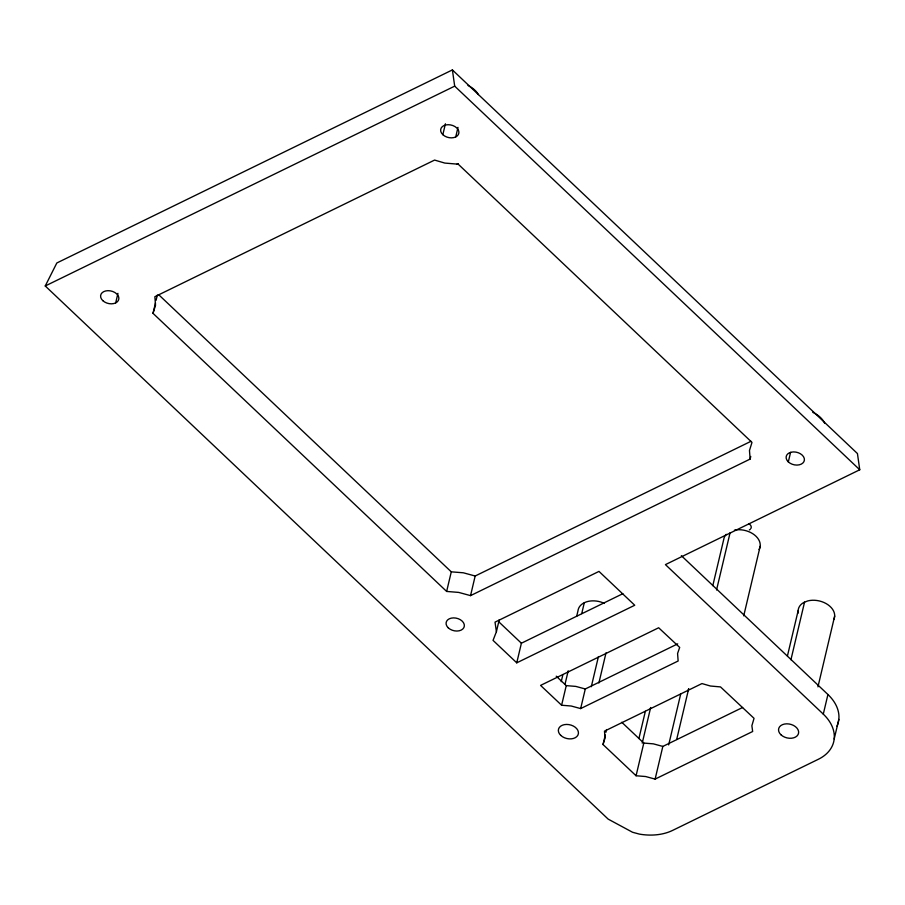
<?xml version="1.0" encoding="UTF-8"?>
<svg xmlns="http://www.w3.org/2000/svg" width="905" height="905" viewBox="0 0 905 905"><rect width="100%" height="100%" fill="white"/><g stroke="black" fill="none" stroke-linecap="round" stroke-linejoin="round"><path stroke-width="1.36" d="M115.693 302.892L117.944 293.356M750.754 456.459L750.132 459.073L470.543 595.626L458.711 592.413L446.64 591.44L153.013 313.345L155.49 302.881M156.101 300.268L157.334 295.041M442.839 134.675A9.276 6.392 13.3 0 1 448.088 124.709A9.276 6.392 13.3 0 1 458.405 134.472A9.276 6.392 13.3 0 1 442.839 134.675L445.418 123.781M455.735 136.927L457.987 127.39M446.64 591.44L451.278 571.836L158.68 294.702M470.543 595.626L475.17 576.01L750.969 441.312M496.415 631.679L495.024 622.142L598.986 571.406L634.733 605.253L516.755 662.833L493.044 640.378L496.415 631.679L499.198 619.902M516.755 662.833L521.393 643.217L622.878 593.691M561.236 681.635L562.842 674.825M576.689 616.26L577.978 610.818A18.552 12.794 13.3 0 1 604.472 603.431M564.98 684.429L568.204 670.809M581.723 613.613L584.302 602.719M561.609 705.233L540.579 685.402L658.659 627.765L679.689 647.426L677.585 653.478L678.139 661.001L580.659 708.581L571.191 706.013L561.609 705.233L566.247 685.628L556.236 676.182M580.659 708.581L585.286 688.976L677.709 643.862M591.304 686.725L598.431 656.566M598.895 682.981L606.022 652.833M603.024 744.532L605.038 738.073L604.483 731.15L701.963 683.569L710.402 686.013L720.516 686.918L754.046 718.344L751.874 725.731L752.655 731.5L655.118 779.103L645.65 776.535L636.068 775.755L603.024 744.532L605.275 735.007M605.92 732.281L606.565 729.554M638.907 738.537L645.356 711.296M642.233 743.141L650.661 707.506M636.068 775.755L643.794 743.073L621.769 722.258M655.118 779.103L662.833 746.421L742.643 707.472M668.671 744.906L680.662 694.203M712.801 585.659L723.751 539.357A18.552 12.794 13.3 0 1 726.24 534.323M676.68 739.464L688.592 689.078M716.545 589.981L730.075 532.785M743.729 615.841L760.143 546.382M788.323 461.889A9.276 6.392 13.3 0 1 793.583 451.923A9.276 6.392 13.3 0 1 803.9 461.697A9.276 6.392 13.3 0 1 788.323 461.889L790.585 452.353M787.429 655.978L798.131 610.739M790.936 659.734L804.545 602.164M817.95 686.861L834.682 616.045M823.29 714.124L665.435 564.618L859.75 469.774L857.442 453.552L452.387 69.923L56.823 262.982L45.25 285.98L608.16 819.116L632.55 832.261L639.383 834.105A46.381 31.98 13.3 0 0 672.641 830.394L818.38 759.261A46.381 31.98 13.3 0 0 823.29 714.124L827.928 694.508L681.352 555.681M834.184 739.023L838.822 719.418M153.013 313.345L155.524 305.257L154.868 296.693L434.592 160.072L444.796 163.07L458.235 164.201L751.987 442.409L749.476 450.498L750.132 459.073M45.25 285.98L454.695 86.145L859.75 469.774M456.776 164.325L458.224 163.624L458.235 164.201M451.278 571.836L463.349 572.797L475.17 576.01M566.247 685.628L575.829 686.409L585.286 688.976M643.794 743.073L653.376 743.853L662.833 746.421M498.666 621.701L521.393 643.217M452.387 69.923L454.695 86.145M827.928 694.508A46.381 31.98 13.3 0 1 836.989 726.149M734.453 530.138A18.552 12.794 13.3 0 1 754.499 534.946A18.552 12.794 13.3 0 1 759.046 549.55M798.289 613.024A18.552 12.794 13.3 0 1 803.923 602.402L807.814 600.909A18.552 12.794 13.3 0 1 828.03 604.789A18.552 12.794 13.3 0 1 833.901 619.292M812.781 412.352A23.191 15.996 13.3 0 1 824.726 423.393M467.964 85.443A23.191 15.996 13.3 0 1 478.428 94.595M688.716 688.807A18.552 12.794 13.3 0 1 687.924 690.911M750.313 529.255A5.521 3.812 13.3 0 1 749.363 529.889M748.888 523.712A5.521 3.812 13.3 0 1 750.946 528.43M102.797 300.641A9.276 6.392 13.3 0 0 118.363 300.449A9.276 6.392 13.3 0 0 108.046 290.675A9.276 6.392 13.3 0 0 102.797 300.641M448.28 627.855A9.276 6.392 13.3 0 0 463.846 627.663A9.276 6.392 13.3 0 0 453.529 617.889A9.276 6.392 13.3 0 0 448.28 627.855M780.958 734.781A10.204 7.036 13.3 0 0 798.086 734.566A10.204 7.036 13.3 0 0 786.739 723.819A10.204 7.036 13.3 0 0 780.958 734.781M560.761 735.392A10.204 7.036 13.3 0 0 577.888 735.177A10.204 7.036 13.3 0 0 566.541 724.43A10.204 7.036 13.3 0 0 560.761 735.392"/></g></svg>
